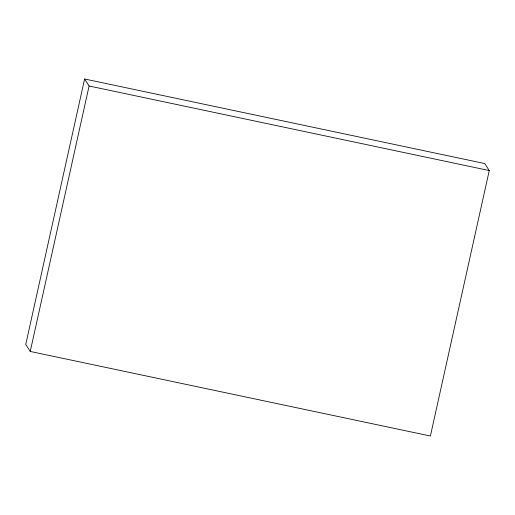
<?xml version="1.0" encoding="UTF-8"?>
<svg xmlns="http://www.w3.org/2000/svg" width="515" height="515" viewBox="0 0 515 515"><rect width="100%" height="100%" fill="white"/><g stroke="black" fill="none" stroke-linecap="round" stroke-linejoin="round"><path stroke-width="0.77" d="M84.602 78.988L25.75 344.438L30.243 351.449L430.398 436.012L489.25 170.562L484.757 163.551L84.602 78.988L89.089 85.999L30.243 351.449M89.089 85.999L489.25 170.562"/></g></svg>
